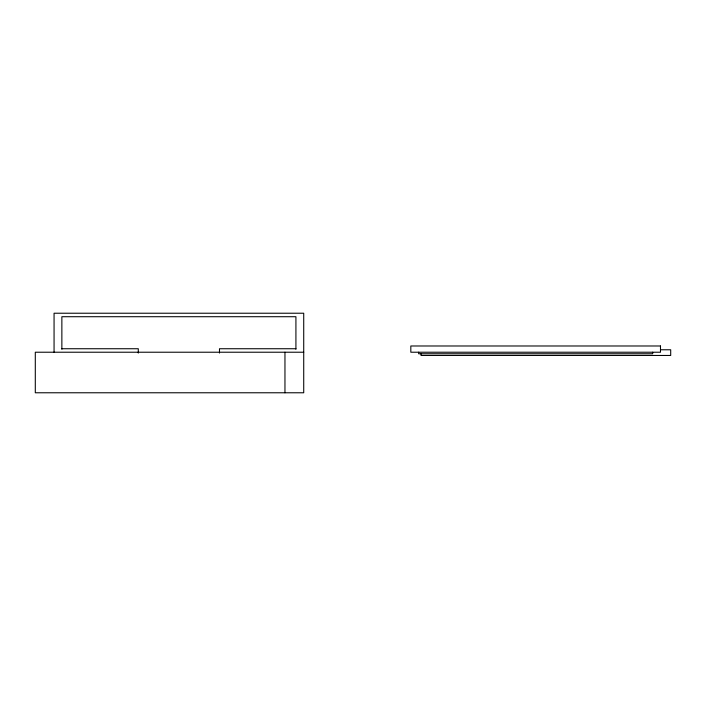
<?xml version="1.0" encoding="UTF-8"?>
<svg xmlns="http://www.w3.org/2000/svg" width="706" height="706" viewBox="0 0 706 706"><rect width="100%" height="100%" fill="white"/><g stroke="black" fill="none" stroke-linecap="round" stroke-linejoin="round"><path stroke-width="1.06" d="M61.863 348.738L138.288 348.738L138.288 353.071M295.92 348.738L219.487 348.738L219.487 353.071M660.798 349.77L670.7 349.77L670.7 355.462L421.041 355.462L421.041 353.565M303.721 352.223L35.3 352.223L35.3 392.774L303.721 392.774L303.721 313.226L54.062 313.226L54.062 352.453M652.679 352.223L652.679 353.777L418.623 353.777L418.623 352.223M295.92 349.285L295.92 316.712L61.863 316.712L61.863 349.285M284.959 352.223L284.959 392.774M660.481 345.984L410.821 345.984L410.821 352.223L660.481 352.223L660.481 345.984"/></g></svg>
